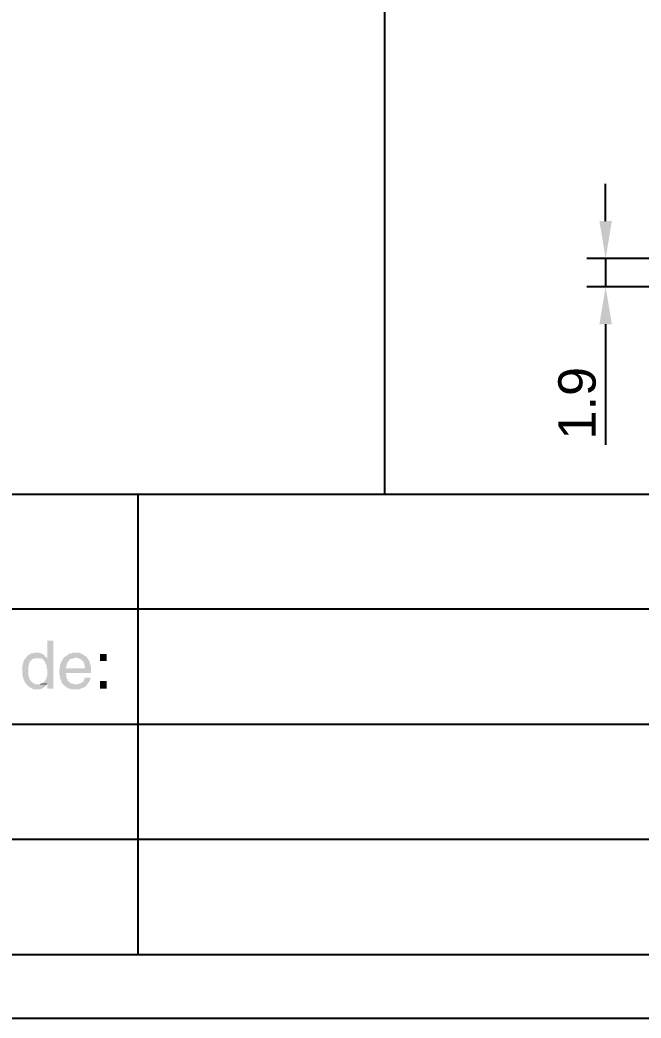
# Model space of a CAD drawing. Header units: millimetres. Extents: x 7018 to 13530, y 4187 to 5692.
# Drawn here: x 8454.8 to 8496.3, y 4524.9 to 4591.7 of the extents above; entities that cross this region are included whole.
import ezdxf

# ---------------------------------------------------------------- set-up
doc = ezdxf.new("R2010")
doc.units = ezdxf.units.MM
doc.layers.add('Dimension', color=3, linetype='Continuous')
doc.styles.get("Standard").update_dxf_attribs({"font": 'arial.ttf'})
doc.styles.add('样式 1', font='romant.shx')
doc.dimstyles.new('ISO-25$0', dxfattribs={"dimtxt": 2.5, "dimasz": 2.5, "dimexe": 0.5, "dimexo": 1, "dimgap": 1, "dimtad": 0, "dimtih": 1, "dimtoh": 1, "dimdec": 1, "dimzin": 10, "dimdsep": 46, "dimlunit": 6, "dimtxsty": '样式 1', "dimcen": 0, "dimclrd": 256, "dimclre": 256, "dimclrt": 7, "dimazin": 0, "dimtfac": 1, "dimtdec": 1, "dimtofl": 0, "dimtmove": 0, "dimatfit": 0, "dimfxl": 1, "dimtolj": 1, "dimtzin": 10, "dimarcsym": 0})

# ---------------------------------------------------------------- blocks, each defined once
blk = doc.blocks.new('*D2993')
at = {"layer": 'Defpoints', "color": 0, "transparency": 16777216}
for p in [(8498.69, 4575.73), (8493.944, 4573.83), (8498.69, 4573.83)]:
    blk.add_point(p, dxfattribs=at)
at = {"layer": 'Dimension', "color": 0, "lineweight": -2, "transparency": 16777216}
for p, q in [((8493.944, 4578.23), (8493.944, 4580.73)), ((8498.065, 4575.73), (8492.694, 4575.73)), ((8493.944, 4575.73), (8493.944, 4573.83)), ((8498.065, 4573.83), (8492.694, 4573.83)), ((8493.944, 4571.33), (8493.944, 4563.259))]:
    blk.add_line(p, q, dxfattribs=at)
at = {"layer": 'Dimension', "color": 0, "transparency": 16777216}
for points in [[(8493.527, 4578.23), (8494.361, 4578.23), (8493.944, 4575.73)], [(8493.527, 4571.33), (8494.361, 4571.33), (8493.944, 4573.83)]]:
    blk.add_solid(points, dxfattribs=at)
at = {"layer": 'Dimension', "color": 0, "transparency": 16777216, "insert": (8492.043, 4566.044), "char_height": 2.5, "attachment_point": 5, "rotation": 90}
blk.add_mtext('1.9', dxfattribs=at)

msp = doc.modelspace()

# ---------------------------------------------------------------- hatches: boundary and pattern name
at = {"transparency": 33554559}
for points in [[(8457.004, 4550.163), (8456.598, 4550.163), (8456.598, 4548.945), (8456.237, 4548.945), (8456.327, 4548.9), (8456.372, 4548.809), (8456.418, 4548.764), (8456.463, 4548.719), (8456.463, 4548.629), (8456.508, 4548.584), (8456.553, 4548.493), (8456.553, 4548.313), (8456.598, 4548.223), (8456.598, 4547.816), (8456.553, 4547.726), (8456.553, 4547.681), (8456.508, 4547.591), (8456.463, 4547.501), (8456.418, 4547.455), (8456.418, 4547.455), (8456.327, 4547.365), (8456.282, 4547.32), (8456.192, 4547.275), (8456.598, 4547.275), (8456.598, 4546.959), (8457.004, 4546.959)], [(8455.154, 4549.035), (8455.109, 4548.945), (8455.064, 4548.9), (8455.018, 4548.809), (8455.018, 4548.719), (8454.973, 4548.674), (8454.973, 4548.584), (8454.928, 4548.493), (8454.928, 4547.862), (8454.973, 4547.771), (8454.973, 4547.681), (8455.018, 4547.591), (8455.018, 4547.546), (8455.064, 4547.455), (8455.109, 4547.365), (8455.154, 4547.32), (8455.199, 4547.275), (8455.244, 4547.185), (8455.289, 4547.139), (8455.38, 4547.094), (8455.425, 4547.049), (8455.515, 4547.004), (8455.605, 4546.959), (8455.65, 4546.914), (8456.147, 4546.914), (8456.237, 4546.959), (8456.327, 4547.004), (8456.372, 4547.049), (8456.463, 4547.094), (8456.508, 4547.139), (8456.553, 4547.23), (8455.831, 4547.23), (8455.741, 4547.275), (8455.695, 4547.32), (8455.605, 4547.365), (8455.56, 4547.41), (8455.47, 4547.455), (8455.47, 4547.546), (8455.425, 4547.591), (8455.38, 4547.681), (8455.38, 4547.771), (8455.334, 4547.816), (8455.334, 4548.448), (8455.38, 4548.539), (8455.38, 4548.629), (8455.425, 4548.674), (8455.425, 4548.764), (8455.47, 4548.809), (8455.515, 4548.809), (8455.56, 4548.9), (8455.605, 4548.945), (8455.695, 4548.945), (8455.786, 4548.99), (8455.966, 4548.99)], [(8455.876, 4549.351), (8455.695, 4549.351), (8455.605, 4549.306), (8455.515, 4549.306), (8455.425, 4549.261), (8455.38, 4549.216), (8455.289, 4549.17), (8455.244, 4549.125), (8455.199, 4549.035), (8455.154, 4549.035), (8455.966, 4548.99), (8456.192, 4548.99), (8456.237, 4548.945), (8456.598, 4548.945), (8456.553, 4548.99), (8456.553, 4549.035), (8456.463, 4549.08), (8456.418, 4549.17), (8456.372, 4549.216), (8456.282, 4549.261), (8456.192, 4549.306), (8456.147, 4549.306), (8456.056, 4549.351), (8455.966, 4549.351)], [(8458.539, 4549.351), (8458.313, 4549.351), (8458.223, 4549.306), (8458.133, 4549.306), (8458.042, 4549.261), (8457.952, 4549.216), (8457.907, 4549.17), (8457.817, 4549.125), (8457.772, 4549.08), (8457.726, 4549.035), (8458.494, 4549.035), (8458.629, 4548.99), (8458.674, 4548.99), (8458.764, 4548.945), (8458.855, 4548.9), (8458.9, 4548.854), (8458.945, 4548.809), (8458.99, 4548.809), (8459.035, 4548.719), (8459.035, 4548.674), (8459.08, 4548.584), (8459.08, 4548.493), (8459.125, 4548.403), (8459.125, 4548.313), (8457.817, 4548.313), (8457.41, 4548.268), (8457.41, 4547.907), (8457.456, 4547.816), (8457.456, 4547.636), (8457.501, 4547.546), (8457.546, 4547.501), (8457.546, 4547.41), (8457.591, 4547.32), (8457.636, 4547.275), (8457.681, 4547.23), (8458.494, 4547.23), (8458.403, 4547.23), (8458.313, 4547.275), (8458.268, 4547.275), (8458.178, 4547.32), (8458.087, 4547.365), (8458.042, 4547.41), (8457.997, 4547.455), (8457.952, 4547.501), (8457.952, 4547.546), (8457.907, 4547.636), (8457.862, 4547.681), (8457.862, 4547.907), (8457.817, 4547.997), (8459.532, 4547.997), (8459.532, 4548.403), (8459.487, 4548.493), (8459.487, 4548.584), (8459.441, 4548.674), (8459.441, 4548.764), (8459.396, 4548.809), (8459.351, 4548.9), (8459.306, 4548.945), (8459.261, 4549.035), (8459.216, 4549.08), (8459.171, 4549.125), (8459.08, 4549.17), (8459.035, 4549.216), (8458.945, 4549.261), (8458.855, 4549.306), (8458.764, 4549.351), (8458.629, 4549.351)], [(8457.726, 4549.035), (8457.681, 4548.99), (8457.636, 4548.9), (8457.591, 4548.854), (8457.546, 4548.764), (8457.546, 4548.719), (8457.501, 4548.629), (8457.456, 4548.539), (8457.456, 4548.358), (8457.41, 4548.268), (8457.817, 4548.313), (8457.862, 4548.403), (8457.862, 4548.493), (8457.907, 4548.584), (8457.907, 4548.629), (8457.952, 4548.719), (8457.997, 4548.764), (8458.042, 4548.809), (8458.087, 4548.9), (8458.178, 4548.945), (8458.223, 4548.945), (8458.313, 4548.99), (8458.403, 4548.99), (8458.494, 4549.035)], [(8460.57, 4548.809), (8460.57, 4549.261), (8460.118, 4549.261), (8460.118, 4548.809)], [(8459.487, 4547.681), (8459.125, 4547.681), (8459.08, 4547.636), (8459.08, 4547.546), (8459.035, 4547.501), (8458.99, 4547.41), (8458.9, 4547.365), (8458.855, 4547.32), (8458.764, 4547.275), (8458.674, 4547.275), (8458.584, 4547.23), (8457.681, 4547.23), (8457.772, 4547.139), (8457.817, 4547.094), (8457.907, 4547.049), (8457.952, 4547.004), (8458.042, 4546.959), (8458.133, 4546.959), (8458.178, 4546.914), (8458.764, 4546.914), (8458.855, 4546.959), (8458.945, 4547.004), (8458.99, 4547.004), (8459.08, 4547.049), (8459.125, 4547.094), (8459.216, 4547.139), (8459.261, 4547.23), (8459.306, 4547.275), (8459.351, 4547.365), (8459.396, 4547.41), (8459.441, 4547.501), (8459.487, 4547.591)], [(8460.57, 4546.959), (8460.57, 4547.455), (8460.118, 4547.455), (8460.118, 4546.959)], [(8456.192, 4547.275), (8456.147, 4547.275), (8456.056, 4547.23), (8455.966, 4547.23), (8456.553, 4547.23), (8456.598, 4547.275)]]:
    msp.add_hatch(color=256, dxfattribs=at).paths.add_polyline_path(points)

# ---------------------------------------------------------------- linework, layer by layer
for p, q in [((8479.146, 4815.918), (8479.146, 4559.957)), ((8418.145, 4529.177), (8827.401, 4529.177))]:
    msp.add_line(p, q)
msp.add_lwpolyline([(8831.439, 4524.918), (8831.439, 4821.918), (8411.439, 4821.918), (8411.439, 4524.918)], close=True)
for points in [[(8430.963, 4559.957), (8827.401, 4559.957)], [(8462.664, 4559.957), (8462.664, 4529.177)], [(8430.963, 4552.285), (8727.093, 4552.285)], [(8430.963, 4544.567), (8780.033, 4544.567)], [(8430.963, 4536.894), (8727.093, 4536.894)]]:
    msp.add_lwpolyline(points)

# ---------------------------------------------------------------- dimensions: what is measured, and where the dimension line sits
at = {"layer": 'Dimension'}
dim = msp.add_linear_dim(base=(8493.944, 4573.83), p1=(8498.69, 4575.73), p2=(8498.69, 4573.83), angle=90, dimstyle='ISO-25$0', override={"dimexe": 1.25, "dimexo": 0.625, "dimgap": 0.625, "dimtad": 1, "dimtih": 0, "dimtoh": 0, "dimzin": 8, "dimlunit": 2, "dimtxsty": 'Standard', "dimcen": 2.5, "dimclrd": 0, "dimclre": 0, "dimclrt": 0, "dimadec": 0, "dimtp": 0.2, "dimtm": 0.2, "dimtdec": 2, "dimtofl": 1, "dimatfit": 3, "dimtolj": 0, "dimtzin": 8}, dxfattribs=at)
dim.commit()
dim.dimension.update_dxf_attribs({"geometry": '*D2993', "text_midpoint": (8492.043, 4566.044)})

doc.saveas('drawing.dxf')
